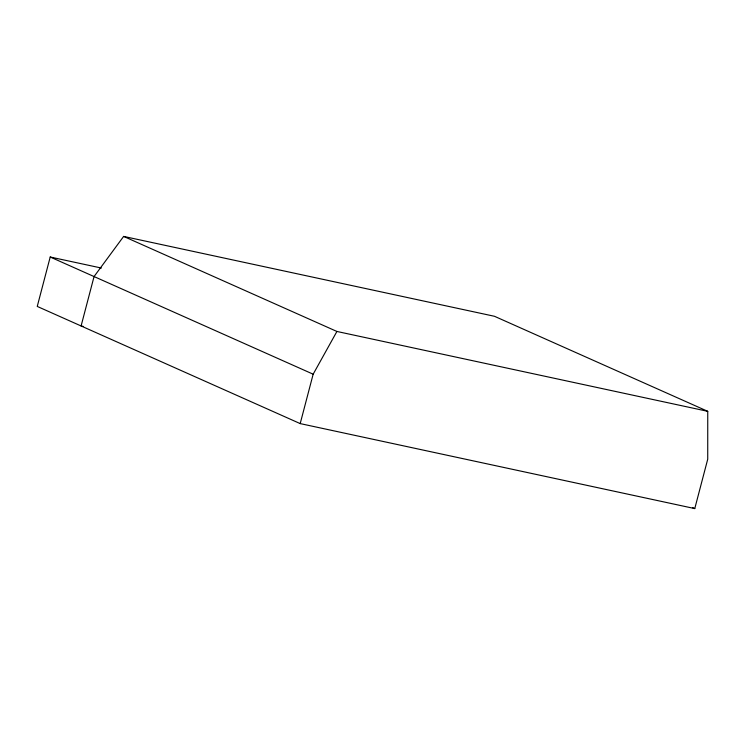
<?xml version="1.0" encoding="UTF-8"?>
<svg xmlns="http://www.w3.org/2000/svg" width="745" height="745" viewBox="0 0 745 745"><rect width="100%" height="100%" fill="white"/><g stroke="black" fill="none" stroke-linecap="round" stroke-linejoin="round"><path stroke-width="1.12" d="M83.365 326.45L81.093 325.965L94.056 276.553L123.642 236.416L494.484 316.29L707.75 411.324L707.731 459.171L694.768 508.584L300.198 423.598L37.25 306.428L50.213 257.016L101.385 268.042M300.198 423.598L313.161 374.195L336.917 331.46L707.75 411.324M123.642 236.416L336.917 331.46M692.654 507.634L694.768 508.584M50.213 257.016L313.161 374.195"/></g></svg>
